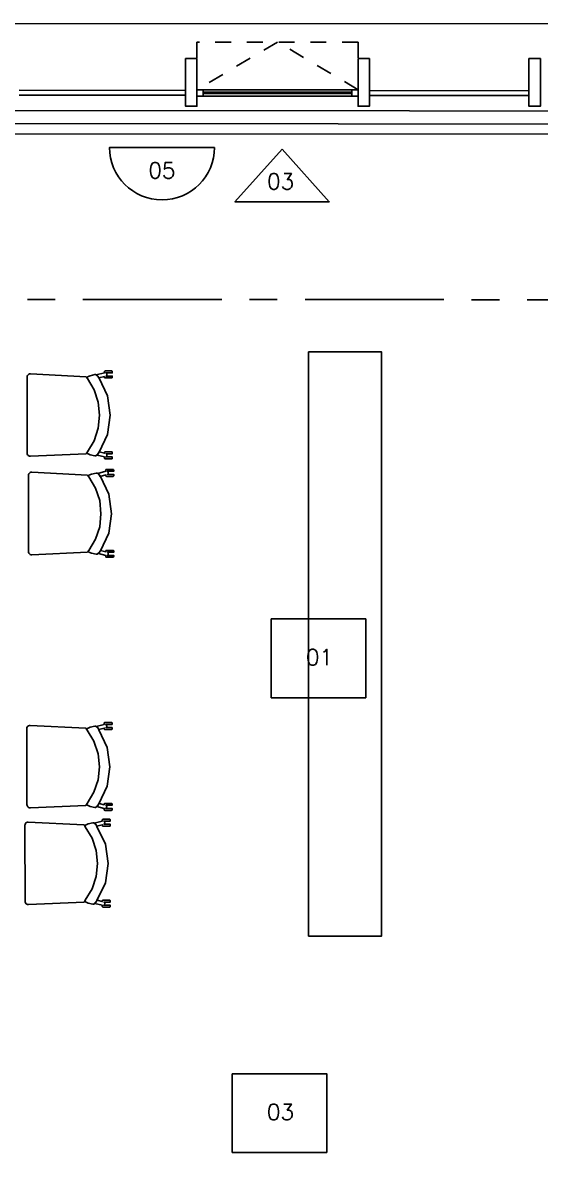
# Model space of a CAD drawing. Extents: x -4 to 325, y -1 to 181.
# Drawn here: x 16.56 to 19.83, y 30.25 to 37.38 of the extents above; entities that cross this region are included whole.
import ezdxf
from ezdxf.enums import TextEntityAlignment as Align

# ---------------------------------------------------------------- set-up
doc = ezdxf.new("R2010")
doc.units = 0
doc.header["$LTSCALE"] = 0.7
doc.header["$MEASUREMENT"] = 0
for name, pattern in [('REC4_A1-00_PLANTA GENERAL$1$X-BB$0$CENTER', [2, 1.25, -0.25, 0.25, -0.25]), ('REC4_A1-00_PLANTA GENERAL$1$X-BB$0$HIDDEN2', [0.1875, 0.125, -0.0625]), ('X-BB$0$HIDDEN2', [0.1875, 0.125, -0.0625])]:
    doc.linetypes.add(name, pattern=pattern)
doc.layers.get('0').update_dxf_attribs({"linetype": 'CONTINUOUS'})
for name, color, linetype in [('REC4_A1-00_PLANTA GENERAL$1$ACABADO INTERIOR', 4, 'CONTINUOUS'), ('REC4_A1-00_PLANTA GENERAL$1$BB$0$A-COLS', 251, 'CONTINUOUS'), ('REC4_A1-00_PLANTA GENERAL$1$BB$0$A-GLAZ', 251, 'CONTINUOUS'), ('REC4_A1-00_PLANTA GENERAL$1$BB$0$A-GRID', 251, 'REC4_A1-00_PLANTA GENERAL$1$X-BB$0$CENTER'), ('REC4_A1-00_PLANTA GENERAL$1$BB$0$A-WALL-PRHT', 251, 'CONTINUOUS'), ('REC4_A1-00_PLANTA GENERAL$1$FN$0$I-FURN-FREE', 1, 'CONTINUOUS'), ('REC4_A1-00_PLANTA GENERAL$1$LAMBRINES', 3, 'CONTINUOUS'), ('REC4_A1-00_PLANTA GENERAL$1$PP$0$I-CANCELERIA', 253, 'CONTINUOUS'), ('REC4_A1-00_PLANTA GENERAL$1$PP$0$I-FLOR-DIMS', 1, 'CONTINUOUS'), ('REC4_A1-00_PLANTA GENERAL$1$PP$0$I-GLAZ', 253, 'CONTINUOUS')]:
    doc.layers.add(name, color=color, linetype=linetype)
doc.styles.add('REC4_A1-00_PLANTA GENERAL$0$X-FN$0$ARIAL', font='arial.ttf')
doc.styles.add('ROMANS', font='romans.shx', dxfattribs={"width": 0.75})

# ---------------------------------------------------------------- blocks, each defined once
blk = doc.blocks.new('REC4_A1-00_PLANTA GENERAL', base_point=(3911.2412, -3265.1096))
at = {"layer": 'REC4_A1-00_PLANTA GENERAL$1$BB$0$A-GRID'}
h = blk.add_hatch(dxfattribs=at)
h.set_pattern_fill('ANSI31', color=8, scale=0.53)
h.set_pattern_definition([(45, (0.03352, 0.020166), (-0.046845824, 0.046845824), [])])
h.paths.add_polyline_path([(1.5678, 35.8547), (1.2166, 35.8547), (1.2166, 35.4908), (1.5678, 35.4908)])
h.paths.add_polyline_path([(8.0551, 35.8047), (7.7553, 35.8047), (7.7553, 35.5143), (8.0551, 35.5143)])
h.paths.add_polyline_path([(14.5753, 35.809), (14.2754, 35.809), (14.2754, 35.5187), (14.5753, 35.5187)])
h.paths.add_polyline_path([(21.0466, 35.804), (20.7468, 35.804), (20.7468, 35.5137), (21.0466, 35.5137)])
edge = h.paths.add_edge_path()
edge.add_arc((27.4259, 35.604), 0.1568, 0, 360)
h.paths.add_polyline_path([(34.1147, 35.7939), (33.8148, 35.7939), (33.8148, 35.5036), (34.1147, 35.5036)])
h.paths.add_polyline_path([(40.5576, 35.789), (40.2578, 35.789), (40.2578, 35.4986), (40.5576, 35.4986)])
edge = h.paths.add_edge_path()
edge.add_arc((46.9701, 35.6385), 0.2128, 0, 360)
edge = h.paths.add_edge_path()
edge.add_arc((33.9335, 29.5702), 0.1716, 0, 360)
h.paths.add_polyline_path([(1.5768, 29.8317), (1.2256, 29.8317), (1.2256, 29.4678), (1.5768, 29.4678)])
h.paths.add_polyline_path([(8.0508, 29.7868), (7.75, 29.7868), (7.75, 29.4871), (8.0508, 29.4871)])
h.paths.add_polyline_path([(14.3851, 29.7988), (14.2624, 29.7988), (14.2624, 29.4991), (14.3821, 29.4991)])
h.paths.add_polyline_path([(14.5632, 29.7988), (14.3851, 29.7988), (14.3821, 29.4991), (14.5632, 29.4991)])
h.paths.add_polyline_path([(21.1221, 29.5527), (20.7989, 29.5517), (20.7989, 29.3933), (21.1221, 29.3933)])
h.paths.add_polyline_path([(21.1221, 29.8224), (21.0453, 29.8224), (20.7989, 29.8217), (20.7989, 29.5517), (21.1221, 29.5527)])
h.paths.add_polyline_path([(27.542, 29.7729), (27.2913, 29.7729), (27.2913, 29.5231), (27.542, 29.5231)])
h.paths.add_polyline_path([(40.5264, 29.7716), (40.2757, 29.7716), (40.2757, 29.5218), (40.5264, 29.5218)])
h.paths.add_polyline_path([(47.0764, 29.8019), (46.7664, 29.8019), (46.7664, 29.4919), (47.0764, 29.4919)])
h.paths.add_polyline_path([(1.565, 23.8478), (1.2138, 23.8478), (1.2138, 23.4839), (1.565, 23.4839)])
h.paths.add_polyline_path([(7.9956, 23.8084), (7.6948, 23.8084), (7.6948, 23.5086), (7.9956, 23.5086)])
h.paths.add_polyline_path([(14.5958, 23.8058), (14.2249, 23.8067), (14.2249, 23.507), (14.5929, 23.5061)])
h.paths.add_polyline_path([(14.5258, 23.8058), (14.5958, 23.8058), (14.5929, 23.5061), (14.5258, 23.5061)], flags=16)
h.paths.add_polyline_path([(27.5327, 23.7392), (27.282, 23.7392), (27.282, 23.4894), (27.5327, 23.4894)])
edge = h.paths.add_edge_path()
edge.add_arc((33.9155, 23.6003), 0.1566, 0, 360)
h.paths.add_polyline_path([(40.5198, 23.6763), (40.2691, 23.6763), (40.2691, 23.4631), (40.5198, 23.4631)])
h.paths.add_polyline_path([(40.5198, 23.7129), (40.269, 23.7129), (40.269, 23.6763), (40.5198, 23.6763)])
h.paths.add_polyline_path([(47.0605, 23.6763), (46.8098, 23.6763), (46.8098, 23.4498), (47.0605, 23.4498)])
h.paths.add_polyline_path([(47.0605, 23.6997), (46.8098, 23.6997), (46.8098, 23.6763), (47.0605, 23.6763)])
h.paths.add_polyline_path([(1.5458, 17.8473), (1.1946, 17.8473), (1.1946, 17.4834), (1.5458, 17.4834)])
h.paths.add_polyline_path([(8.0633, 17.8071), (7.7625, 17.8071), (7.7625, 17.5074), (8.0633, 17.5074)])
h.paths.add_polyline_path([(14.4343, 17.7919), (14.3217, 17.7919), (14.3217, 17.4921), (14.4285, 17.4921)])
h.paths.add_polyline_path([(14.6226, 17.7919), (14.4343, 17.7919), (14.4285, 17.4921), (14.6226, 17.4921)])
h.paths.add_polyline_path([(27.5235, 17.756), (27.2727, 17.756), (27.2727, 17.5062), (27.5235, 17.5062)])
edge = h.paths.add_edge_path()
edge.add_arc((33.905, 17.5767), 0.1574, 0, 360)
h.paths.add_polyline_path([(40.5132, 17.7384), (40.3113, 17.7384), (40.3113, 17.5259), (40.5132, 17.5259)])
h.paths.add_polyline_path([(40.3113, 17.7384), (40.2625, 17.7384), (40.2625, 17.4886), (40.5132, 17.4886), (40.5132, 17.5259), (40.3113, 17.5259)])
h.paths.add_polyline_path([(47.0683, 17.7542), (46.7674, 17.7542), (46.7674, 17.5259), (47.0683, 17.5259)])
h.paths.add_polyline_path([(47.0683, 17.5259), (46.7674, 17.5259), (46.7674, 17.4544), (47.0683, 17.4544)])
h.paths.add_polyline_path([(1.5739, 11.86), (1.2227, 11.86), (1.2227, 11.4962), (1.5739, 11.4962)])
h.paths.add_polyline_path([(8.0659, 11.8138), (7.765, 11.8138), (7.765, 11.514), (8.0659, 11.514)])
h.paths.add_polyline_path([(14.5258, 11.7988), (14.2249, 11.7988), (14.2249, 11.499), (14.5258, 11.499)])
h.paths.add_polyline_path([(21.0742, 11.6829), (20.7512, 11.6844), (20.7512, 11.4144), (21.0742, 11.4144)])
h.paths.add_polyline_path([(21.0742, 11.7656), (20.7512, 11.7656), (20.7512, 11.6844), (21.0742, 11.6829)])
h.paths.add_polyline_path([(27.5142, 11.7439), (27.2635, 11.7439), (27.2635, 11.4941), (27.5142, 11.4941)])
edge = h.paths.add_edge_path()
edge.add_arc((33.8803, 11.59), 0.1553, 0, 360)
h.paths.add_polyline_path([(40.5065, 11.7154), (40.2558, 11.7154), (40.2558, 11.464), (40.5065, 11.464)])
h.paths.add_polyline_path([(47.0258, 11.6987), (46.775, 11.6987), (46.775, 11.4489), (47.0258, 11.4489)])
h.paths.add_polyline_path([(1.5513, 5.8383), (1.2001, 5.8383), (1.2001, 5.4744), (1.5513, 5.4744)])
h.paths.add_polyline_path([(8.0395, 5.7813), (7.7676, 5.7813), (7.7676, 5.4815), (8.0395, 5.4815)])
h.paths.add_polyline_path([(8.0685, 5.7813), (8.0395, 5.7813), (8.0395, 5.4815), (8.0685, 5.4815)])
h.paths.add_polyline_path([(14.5132, 5.7555), (14.2123, 5.7555), (14.2123, 5.4558), (14.5132, 5.4558)])
h.paths.add_polyline_path([(21.0084, 5.7048), (20.7577, 5.7048), (20.7577, 5.455), (21.0084, 5.455)])
h.paths.add_polyline_path([(27.5299, 5.7035), (27.229, 5.7035), (27.229, 5.4037), (27.5299, 5.4037)])
h.paths.add_polyline_path([(34.0162, 5.6528), (33.7655, 5.6528), (33.7655, 5.403), (34.0162, 5.403)])
h.paths.add_polyline_path([(40.4672, 5.6155), (40.2072, 5.6155), (40.2072, 5.3555), (40.4672, 5.3555)])
edge = h.paths.add_edge_path()
edge.add_arc((46.8827, 5.476), 0.1877, 0, 360)
at = {"layer": 'REC4_A1-00_PLANTA GENERAL$1$ACABADO INTERIOR'}
blk.add_lwpolyline([(9.8095, 36.753), (47.6859, 36.7267)], dxfattribs=at)
at = {"layer": 'REC4_A1-00_PLANTA GENERAL$1$BB$0$A-COLS'}
for points in [[(17.59, 37.1573), (17.6616, 37.1573), (17.6616, 36.8575), (17.59, 36.8575)], [(18.677, 37.1572), (18.7486, 37.1572), (18.7486, 36.8575), (18.677, 36.8575)], [(19.7546, 37.1572), (19.8262, 37.1572), (19.8262, 36.8575), (19.7546, 36.8575)]]:
    blk.add_lwpolyline(points, close=True, dxfattribs=at)
at = {"layer": 'REC4_A1-00_PLANTA GENERAL$1$BB$0$A-GLAZ'}
for points in [[(16.5413, 36.9578), (17.59, 36.9568)], [(16.5413, 36.9278), (17.59, 36.9268)], [(18.7486, 36.9557), (19.7546, 36.9547)], [(18.7486, 36.9257), (19.7546, 36.9247)], [(10.0989, 36.834), (45.6974, 36.8093)]]:
    blk.add_lwpolyline(points, dxfattribs=at)
at = {"layer": 'REC4_A1-00_PLANTA GENERAL$1$BB$0$A-GRID'}
blk.add_lwpolyline([(-2.6568, 35.6526), (52.8043, 35.6183)], dxfattribs=at)
at = {"layer": 'REC4_A1-00_PLANTA GENERAL$1$BB$0$A-WALL-PRHT'}
blk.add_line((10.0989, 37.384), (45.6974, 37.3593), dxfattribs=at)
at = {"layer": 'REC4_A1-00_PLANTA GENERAL$1$FN$0$I-FURN-FREE'}
for points in [[(18.3653, 35.3097), (18.8251, 35.3097), (18.8251, 31.6303), (18.3653, 31.6303)], [(17.1245, 35.1897), (17.1255, 35.1896), (17.1264, 35.1892), (17.1272, 35.1886), (17.1278, 35.1878), (17.1282, 35.1868), (17.1283, 35.1859), (17.1283, 35.1779), (17.0872, 35.1779), (17.0899, 35.1764), (17.0921, 35.1741), (17.0935, 35.1714), (17.0942, 35.1684), (17.0939, 35.1653), (17.0929, 35.1624), (17.0911, 35.1599), (17.0887, 35.1579), (17.1283, 35.1579), (17.1283, 35.15), (17.1281, 35.1491), (17.1278, 35.1481), (17.1271, 35.1473), (17.1264, 35.1467), (17.1254, 35.1463), (17.1244, 35.1462), (17.0825, 35.1462), (17.0815, 35.1463), (17.0806, 35.1467), (17.0798, 35.1473), (17.0792, 35.1481), (17.0788, 35.1491), (17.0786, 35.15), (17.0786, 35.1548), (17.0437, 35.1461), (17.0377, 35.1563), (17.0274, 35.1651), (17.0787, 35.178), (17.0787, 35.1859), (17.0788, 35.1868), (17.0792, 35.1878), (17.0798, 35.1886), (17.0806, 35.1892), (17.0815, 35.1896), (17.0825, 35.1897), (17.1245, 35.1897)], [(17.0245, 34.6555), (17.0186, 34.6555), (16.9891, 34.6619), (16.9727, 34.6694), (16.9712, 34.6707), (16.9702, 34.6724), (16.9696, 34.6743), (16.9696, 34.6763), (16.9701, 34.6782), (16.9711, 34.6799), (17.0139, 34.7506), (17.04, 34.8289), (17.0482, 34.911), (17.04, 34.9932), (17.0139, 35.0715), (16.9711, 35.1421), (16.9701, 35.1439), (16.9696, 35.1458), (16.9696, 35.1478), (16.9702, 35.1497), (16.9712, 35.1514), (16.9727, 35.1527), (16.9891, 35.1602), (17.0186, 35.1666), (17.0245, 35.1666), (17.0317, 35.1622), (17.0377, 35.1563), (17.0448, 35.1443), (17.0978, 35.0331), (17.1149, 34.911), (17.0978, 34.789), (17.0448, 34.6778), (17.0377, 34.6658), (17.0245, 34.6555)], [(17.032, 34.6601), (17.0787, 34.6484), (17.0787, 34.6405), (17.0788, 34.6395), (17.0792, 34.6386), (17.0798, 34.6378), (17.0806, 34.6372), (17.0815, 34.6368), (17.0825, 34.6367), (17.1245, 34.6367), (17.1255, 34.6368), (17.1264, 34.6372), (17.1272, 34.6378), (17.1278, 34.6386), (17.1282, 34.6395), (17.1283, 34.6405), (17.1283, 34.6484), (17.0872, 34.6484), (17.0899, 34.65), (17.0921, 34.6522), (17.0935, 34.655), (17.0942, 34.658), (17.0939, 34.6611), (17.0929, 34.664), (17.0911, 34.6665), (17.0887, 34.6684), (17.1283, 34.6684), (17.1283, 34.6763), (17.1281, 34.6773), (17.1278, 34.6782), (17.1271, 34.679), (17.1264, 34.6796), (17.1254, 34.68), (17.1244, 34.6801), (17.0825, 34.6801), (17.0815, 34.68), (17.0806, 34.6796), (17.0798, 34.679), (17.0792, 34.6782), (17.0788, 34.6773), (17.0786, 34.6763), (17.0786, 34.6715), (17.046, 34.6797)], [(17.1331, 34.5694), (17.1341, 34.5693), (17.135, 34.5689), (17.1358, 34.5683), (17.1364, 34.5675), (17.1368, 34.5666), (17.1369, 34.5656), (17.1369, 34.5577), (17.0959, 34.5577), (17.0986, 34.5561), (17.1007, 34.5539), (17.1021, 34.5512), (17.1028, 34.5481), (17.1026, 34.545), (17.1015, 34.5421), (17.0997, 34.5396), (17.0973, 34.5377), (17.1369, 34.5377), (17.1369, 34.5298), (17.1368, 34.5288), (17.1364, 34.5279), (17.1358, 34.5271), (17.135, 34.5265), (17.1341, 34.5261), (17.1331, 34.526), (17.0911, 34.526), (17.0901, 34.5261), (17.0892, 34.5265), (17.0884, 34.5271), (17.0878, 34.5279), (17.0874, 34.5288), (17.0873, 34.5298), (17.0873, 34.5346), (17.0524, 34.5258), (17.0464, 34.536), (17.036, 34.5449), (17.0873, 34.5577), (17.0873, 34.5656), (17.0875, 34.5666), (17.0878, 34.5675), (17.0884, 34.5683), (17.0892, 34.5689), (17.0902, 34.5693), (17.0912, 34.5694), (17.1331, 34.5694)], [(17.1233, 32.975), (17.1243, 32.9749), (17.1252, 32.9745), (17.126, 32.9739), (17.1266, 32.9731), (17.127, 32.9722), (17.1271, 32.9712), (17.1271, 32.9633), (17.0861, 32.9633), (17.0887, 32.9617), (17.0909, 32.9595), (17.0923, 32.9567), (17.093, 32.9537), (17.0928, 32.9506), (17.0917, 32.9477), (17.0899, 32.9452), (17.0875, 32.9433), (17.1271, 32.9433), (17.1271, 32.9354), (17.127, 32.9344), (17.1266, 32.9335), (17.126, 32.9327), (17.1252, 32.9321), (17.1243, 32.9317), (17.1233, 32.9316), (17.0813, 32.9316), (17.0803, 32.9317), (17.0794, 32.9321), (17.0786, 32.9327), (17.078, 32.9335), (17.0776, 32.9344), (17.0775, 32.9354), (17.0775, 32.9402), (17.0425, 32.9314), (17.0366, 32.9416), (17.0262, 32.9505), (17.0775, 32.9633), (17.0775, 32.9712), (17.0776, 32.9722), (17.078, 32.9731), (17.0786, 32.9739), (17.0794, 32.9745), (17.0803, 32.9749), (17.0813, 32.975), (17.1233, 32.975)], [(16.962, 32.9392), (16.6109, 32.9574), (16.6054, 32.957), (16.6003, 32.9551), (16.5958, 32.9518), (16.5924, 32.9475), (16.5902, 32.9425), (16.5895, 32.937), (16.5895, 32.9226), (16.5902, 32.4585), (16.5908, 32.4529), (16.593, 32.4478), (16.5964, 32.4434), (16.6009, 32.4401), (16.6062, 32.4381), (16.6117, 32.4376), (16.9621, 32.4535), (16.9699, 32.4653), (17.0127, 32.5359), (17.0388, 32.6142), (17.0471, 32.6964), (17.0388, 32.7786), (17.0127, 32.8569), (16.9699, 32.9275), (16.9621, 32.9392)], [(17.0308, 32.4454), (17.0775, 32.4337), (17.0775, 32.4259), (17.0776, 32.4249), (17.078, 32.4239), (17.0786, 32.4231), (17.0794, 32.4225), (17.0803, 32.4222), (17.0813, 32.422), (17.1233, 32.422), (17.1243, 32.4222), (17.1252, 32.4225), (17.126, 32.4231), (17.1266, 32.4239), (17.127, 32.4249), (17.1271, 32.4259), (17.1271, 32.4338), (17.0861, 32.4338), (17.0887, 32.4354), (17.0909, 32.4376), (17.0923, 32.4403), (17.093, 32.4433), (17.0928, 32.4464), (17.0917, 32.4493), (17.0899, 32.4518), (17.0875, 32.4538), (17.1271, 32.4538), (17.1271, 32.4617), (17.127, 32.4627), (17.1266, 32.4636), (17.126, 32.4644), (17.1252, 32.465), (17.1243, 32.4654), (17.1233, 32.4655), (17.0813, 32.4655), (17.0803, 32.4654), (17.0794, 32.465), (17.0786, 32.4644), (17.078, 32.4636), (17.0776, 32.4627), (17.0775, 32.4617), (17.0775, 32.4569), (17.0449, 32.465)], [(16.9498, 32.3299), (16.5987, 32.3481), (16.5933, 32.3476), (16.5881, 32.3457), (16.5836, 32.3425), (16.5802, 32.3382), (16.578, 32.3331), (16.5773, 32.3277), (16.5773, 32.3132), (16.578, 31.8492), (16.5787, 31.8436), (16.5808, 31.8385), (16.5843, 31.8341), (16.5888, 31.8308), (16.594, 31.8288), (16.5995, 31.8283), (16.9499, 31.8442), (16.9577, 31.856), (17.0005, 31.9266), (17.0267, 32.0049), (17.0349, 32.0871), (17.0267, 32.1692), (17.0005, 32.2475), (16.9577, 32.3182), (16.9499, 32.3299)], [(17.1111, 32.3657), (17.1121, 32.3656), (17.113, 32.3652), (17.1138, 32.3646), (17.1144, 32.3638), (17.1148, 32.3629), (17.1149, 32.3619), (17.1149, 32.3539), (17.0739, 32.3539), (17.0766, 32.3524), (17.0787, 32.3501), (17.0801, 32.3474), (17.0808, 32.3444), (17.0806, 32.3413), (17.0795, 32.3384), (17.0777, 32.3359), (17.0753, 32.3339), (17.1149, 32.3339), (17.1149, 32.3261), (17.1148, 32.3251), (17.1144, 32.3241), (17.1138, 32.3233), (17.113, 32.3227), (17.1121, 32.3224), (17.1111, 32.3222), (17.0691, 32.3222), (17.0681, 32.3224), (17.0672, 32.3227), (17.0664, 32.3233), (17.0658, 32.3241), (17.0654, 32.3251), (17.0653, 32.3261), (17.0653, 32.3308), (17.0304, 32.3221), (17.0244, 32.3323), (17.014, 32.3411), (17.0653, 32.354), (17.0653, 32.3619), (17.0655, 32.3629), (17.0658, 32.3638), (17.0664, 32.3646), (17.0672, 32.3652), (17.0682, 32.3656), (17.0692, 32.3657), (17.1111, 32.3657)], [(17.0186, 31.8361), (17.0653, 31.8244), (17.0653, 31.8165), (17.0655, 31.8155), (17.0658, 31.8146), (17.0664, 31.8138), (17.0672, 31.8132), (17.0682, 31.8128), (17.0692, 31.8127), (17.1111, 31.8127), (17.1121, 31.8128), (17.113, 31.8132), (17.1138, 31.8138), (17.1144, 31.8146), (17.1148, 31.8155), (17.1149, 31.8165), (17.1149, 31.8245), (17.0739, 31.8245), (17.0766, 31.826), (17.0787, 31.8282), (17.0801, 31.831), (17.0808, 31.834), (17.0806, 31.8371), (17.0795, 31.84), (17.0777, 31.8425), (17.0753, 31.8444), (17.1149, 31.8444), (17.1149, 31.8523), (17.1148, 31.8533), (17.1144, 31.8542), (17.1138, 31.855), (17.113, 31.8556), (17.1121, 31.856), (17.1111, 31.8562), (17.0691, 31.8562), (17.0681, 31.856), (17.0672, 31.8556), (17.0664, 31.855), (17.0658, 31.8542), (17.0654, 31.8533), (17.0653, 31.8523), (17.0653, 31.8475), (17.0327, 31.8557)]]:
    blk.add_lwpolyline(points, close=True, dxfattribs=at)
for points in [[(16.9632, 35.1539), (16.6121, 35.1721), (16.6066, 35.1716), (16.6015, 35.1697), (16.597, 35.1665), (16.5935, 35.1622), (16.5914, 35.1571), (16.5906, 35.1517), (16.5906, 35.1372), (16.5913, 34.6731), (16.592, 34.6676), (16.5942, 34.6624), (16.5976, 34.6581), (16.6021, 34.6548), (16.6073, 34.6528), (16.6129, 34.6523), (16.9633, 34.6682), (16.9711, 34.6799), (17.0139, 34.7506), (17.04, 34.8289), (17.0482, 34.911), (17.04, 34.9932), (17.0139, 35.0715), (16.9711, 35.1421), (16.9633, 35.1539)], [(16.9718, 34.5337), (16.6207, 34.5519), (16.6153, 34.5514), (16.6101, 34.5495), (16.6056, 34.5463), (16.6022, 34.542), (16.6, 34.5369), (16.5993, 34.5314), (16.5993, 34.517), (16.6, 34.0529), (16.6007, 34.0474), (16.6028, 34.0422), (16.6063, 34.0378), (16.6108, 34.0345), (16.616, 34.0326), (16.6215, 34.0321), (16.9719, 34.048), (16.9797, 34.0597), (17.0225, 34.1303), (17.0487, 34.2086), (17.0569, 34.2908), (17.0487, 34.373), (17.0225, 34.4513), (16.9797, 34.5219), (16.9719, 34.5337)], [(17.0331, 34.0353), (17.0272, 34.0353), (16.9977, 34.0416), (16.9813, 34.0491), (16.9798, 34.0505), (16.9788, 34.0522), (16.9782, 34.0541), (16.9782, 34.0561), (16.9787, 34.058), (16.9797, 34.0597), (17.0225, 34.1303), (17.0487, 34.2086), (17.0569, 34.2908), (17.0487, 34.373), (17.0225, 34.4513), (16.9797, 34.5219), (16.9787, 34.5236), (16.9782, 34.5255), (16.9782, 34.5275), (16.9788, 34.5294), (16.9798, 34.5311), (16.9813, 34.5325), (16.9977, 34.54), (17.0272, 34.5463), (17.0331, 34.5463), (17.0404, 34.542), (17.0464, 34.536), (17.0534, 34.524), (17.1065, 34.4128), (17.1235, 34.2908), (17.1065, 34.1688), (17.0534, 34.0576), (17.0464, 34.0456), (17.0331, 34.0353)], [(17.0406, 34.0398), (17.0873, 34.0281), (17.0873, 34.0203), (17.0875, 34.0193), (17.0878, 34.0183), (17.0884, 34.0176), (17.0892, 34.0169), (17.0902, 34.0166), (17.0912, 34.0164), (17.1331, 34.0164), (17.1341, 34.0166), (17.135, 34.0169), (17.1358, 34.0176), (17.1364, 34.0183), (17.1368, 34.0193), (17.1369, 34.0203), (17.1369, 34.0282), (17.0959, 34.0282), (17.0986, 34.0298), (17.1007, 34.032), (17.1021, 34.0347), (17.1028, 34.0378), (17.1026, 34.0408), (17.1015, 34.0437), (17.0997, 34.0463), (17.0973, 34.0482), (17.1369, 34.0482), (17.1369, 34.0561), (17.1368, 34.0571), (17.1364, 34.058), (17.1358, 34.0588), (17.135, 34.0594), (17.1341, 34.0598), (17.1331, 34.0599), (17.0911, 34.0599), (17.0901, 34.0598), (17.0892, 34.0594), (17.0884, 34.0588), (17.0878, 34.058), (17.0874, 34.0571), (17.0873, 34.0561), (17.0873, 34.0513), (17.0547, 34.0595)], [(17.0233, 32.4409), (17.0174, 32.4409), (16.9879, 32.4472), (16.9715, 32.4547), (16.97, 32.4561), (16.969, 32.4578), (16.9684, 32.4597), (16.9684, 32.4617), (16.9689, 32.4636), (16.9699, 32.4653), (17.0127, 32.5359), (17.0388, 32.6142), (17.0471, 32.6964), (17.0388, 32.7786), (17.0127, 32.8569), (16.9699, 32.9275), (16.9689, 32.9292), (16.9684, 32.9311), (16.9684, 32.9331), (16.969, 32.935), (16.97, 32.9367), (16.9715, 32.9381), (16.9879, 32.9456), (17.0174, 32.9519), (17.0233, 32.9519), (17.0306, 32.9476), (17.0366, 32.9416), (17.0436, 32.9296), (17.0966, 32.8184), (17.1137, 32.6964), (17.0966, 32.5744), (17.0436, 32.4632), (17.0366, 32.4512), (17.0233, 32.4409)], [(17.0111, 31.8315), (17.0052, 31.8315), (16.9757, 31.8379), (16.9593, 31.8454), (16.9578, 31.8467), (16.9568, 31.8484), (16.9562, 31.8503), (16.9562, 31.8523), (16.9567, 31.8542), (16.9577, 31.856), (17.0005, 31.9266), (17.0267, 32.0049), (17.0349, 32.0871), (17.0267, 32.1692), (17.0005, 32.2475), (16.9577, 32.3182), (16.9567, 32.3199), (16.9562, 32.3218), (16.9562, 32.3238), (16.9568, 32.3257), (16.9578, 32.3274), (16.9593, 32.3287), (16.9757, 32.3362), (17.0052, 32.3426), (17.0111, 32.3426), (17.0184, 32.3382), (17.0244, 32.3323), (17.0314, 32.3203), (17.0845, 32.2091), (17.1015, 32.0871), (17.0845, 31.965), (17.0314, 31.8539), (17.0244, 31.8418), (17.0111, 31.8315)]]:
    blk.add_lwpolyline(points, dxfattribs=at)
for centre in [(16.9762, 34.7216), (16.9848, 34.1014), (16.975, 32.507), (16.9628, 31.8977)]:
    blk.add_arc(centre, 0.0831, 312.19491, 317.8072, dxfattribs=at)
at = {"layer": 'REC4_A1-00_PLANTA GENERAL$1$LAMBRINES'}
blk.add_lwpolyline([(47.686, 36.6742), (9.8098, 36.6863)], dxfattribs=at)
at = {"layer": 'REC4_A1-00_PLANTA GENERAL$1$PP$0$I-CANCELERIA'}
for points in [[(17.6616, 36.9617), (17.7016, 36.9617), (17.7016, 36.9217), (17.6616, 36.9217)], [(17.7016, 36.9217), (18.637, 36.9217), (18.637, 36.9617), (17.7016, 36.9617)], [(18.637, 36.9617), (18.677, 36.9617), (18.677, 36.9217), (18.637, 36.9217)]]:
    blk.add_lwpolyline(points, close=True, dxfattribs=at)
at = {"layer": 'REC4_A1-00_PLANTA GENERAL$1$PP$0$I-FLOR-DIMS', "linetype": 'REC4_A1-00_PLANTA GENERAL$1$X-BB$0$HIDDEN2'}
for p, q in [((18.1693, 37.2617), (17.6616, 36.9617)), ((18.677, 36.9617), (18.1693, 37.2617))]:
    blk.add_line(p, q, dxfattribs=at)
blk.add_lwpolyline([(18.677, 36.9617), (18.677, 37.2617), (17.6616, 37.2617), (17.6616, 36.9617)], dxfattribs=at)
at = {"layer": 'REC4_A1-00_PLANTA GENERAL$1$PP$0$I-GLAZ'}
blk.add_lwpolyline([(18.637, 36.9462), (18.637, 36.9372), (17.7016, 36.9372), (17.7016, 36.9462)], close=True, dxfattribs=at)
at = {"layer": 'REC4_A1-00_PLANTA GENERAL$1$FN$0$I-FURN-FREE', "style": 'REC4_A1-00_PLANTA GENERAL$0$X-FN$0$ARIAL', "text_generation_flag": 4}
for tag, p, height in [('ITEXT', (44.0612, 35.3807), 0.0358), ('CAPQT', (44.1235, 34.7232), 0.00704), ('CAPMC', (44.1235, 34.7232), 0.00704), ('CAPMG', (44.1235, 34.7232), 0.00704), ('STYLE', (44.1235, 34.7232), 0.0572), ('STYLE', (44.1235, 34.7232), 0.0572), ('CAPPN', (44.1235, 34.7232), 0.0715), ('L3', (44.1235, 34.7232), 0.0715), ('L1', (44.1235, 34.7232), 0.0715), ('L2', (44.1235, 34.7232), 0.0715)]:
    blk.add_attdef(tag, p, '', height=height, dxfattribs=at)
for tag, p, height, rotation in [('ITEXT', (42.9913, 35.0599), 0.0358, 30), ('ITEXT', (45.1482, 35.1235), 0.0358, 330), ('CAPPN', (43.374, 34.5216), 0.0715, 30), ('STYLE', (43.374, 34.5216), 0.0572, 30), ('STYLE', (43.374, 34.5216), 0.0572, 30), ('CAPMG', (43.374, 34.5216), 0.00704, 30), ('CAPMC', (43.374, 34.5216), 0.00704, 30), ('CAPQT', (43.374, 34.5216), 0.00704, 30), ('L1', (43.374, 34.5216), 0.0715, 30), ('L2', (43.374, 34.5216), 0.0715, 30), ('L3', (43.374, 34.5216), 0.0715, 30), ('L1', (44.8734, 34.523), 0.0715, 330), ('L3', (44.8734, 34.523), 0.0715, 330), ('L2', (44.8734, 34.523), 0.0715, 330), ('CAPPN', (44.8734, 34.523), 0.0715, 330), ('STYLE', (44.8734, 34.523), 0.0572, 330), ('STYLE', (44.8734, 34.523), 0.0572, 330), ('CAPMC', (44.8734, 34.523), 0.00704, 330), ('CAPMG', (44.8734, 34.523), 0.00704, 330), ('CAPQT', (44.8734, 34.523), 0.00704, 330), ('ITEXT', (42.2251, 34.2472), 0.0358, 60), ('ITEXT', (45.9609, 34.3573), 0.0358, 300), ('CAPPN', (42.8256, 33.9723), 0.0715, 60), ('STYLE', (42.8256, 33.9723), 0.0572, 60), ('STYLE', (42.8256, 33.9723), 0.0572, 60), ('L1', (42.8256, 33.9723), 0.0715, 60), ('L2', (42.8256, 33.9723), 0.0715, 60), ('L3', (42.8256, 33.9723), 0.0715, 60), ('CAPMG', (42.8256, 33.9723), 0.00704, 60), ('CAPMC', (42.8256, 33.9723), 0.00704, 60), ('CAPQT', (42.8256, 33.9723), 0.00704, 60), ('L1', (45.4227, 33.9746), 0.0715, 300), ('L3', (45.4227, 33.9746), 0.0715, 300), ('L2', (45.4227, 33.9746), 0.0715, 300), ('STYLE', (45.4227, 33.9746), 0.0572, 300), ('STYLE', (45.4227, 33.9746), 0.0572, 300), ('CAPMC', (45.4227, 33.9746), 0.00704, 300), ('CAPMG', (45.4227, 33.9746), 0.00704, 300), ('CAPQT', (45.4227, 33.9746), 0.00704, 300), ('CAPPN', (45.4227, 33.9746), 0.0715, 300), ('CAPPN', (42.6254, 33.2225), 0.0715, 90), ('STYLE', (42.6254, 33.2225), 0.0572, 90), ('STYLE', (42.6254, 33.2225), 0.0572, 90), ('L3', (42.6254, 33.2225), 0.0715, 90), ('L1', (42.6254, 33.2225), 0.0715, 90), ('L2', (42.6254, 33.2225), 0.0715, 90), ('ITEXT', (41.9679, 33.1602), 0.0358, 90), ('CAPQT', (42.6254, 33.2225), 0.00704, 90), ('CAPMG', (42.6254, 33.2225), 0.00704, 90), ('CAPMC', (42.6254, 33.2225), 0.00704, 90), ('ITEXT', (46.2817, 33.2874), 0.0358, 270), ('CAPPN', (45.6242, 33.2251), 0.0715, 270), ('L3', (45.6242, 33.2251), 0.0715, 270), ('L2', (45.6242, 33.2251), 0.0715, 270), ('L1', (45.6242, 33.2251), 0.0715, 270), ('STYLE', (45.6242, 33.2251), 0.0572, 270), ('STYLE', (45.6242, 33.2251), 0.0572, 270), ('CAPMC', (45.6242, 33.2251), 0.00704, 270), ('CAPMG', (45.6242, 33.2251), 0.00704, 270), ('CAPQT', (45.6242, 33.2251), 0.00704, 270), ('CAPPN', (42.8269, 32.4729), 0.0715, 120), ('STYLE', (42.8269, 32.4729), 0.0572, 120), ('STYLE', (42.8269, 32.4729), 0.0572, 120), ('L1', (42.8269, 32.4729), 0.0715, 120), ('L2', (42.8269, 32.4729), 0.0715, 120), ('L3', (42.8269, 32.4729), 0.0715, 120), ('CAPMG', (42.8269, 32.4729), 0.00704, 120), ('CAPMC', (42.8269, 32.4729), 0.00704, 120), ('CAPQT', (42.8269, 32.4729), 0.00704, 120), ('CAPPN', (45.424, 32.4752), 0.0715, 240), ('STYLE', (45.424, 32.4752), 0.0572, 240), ('STYLE', (45.424, 32.4752), 0.0572, 240), ('L2', (45.424, 32.4752), 0.0715, 240), ('L3', (45.424, 32.4752), 0.0715, 240), ('L1', (45.424, 32.4752), 0.0715, 240), ('CAPMG', (45.424, 32.4752), 0.00704, 240), ('CAPQT', (45.424, 32.4752), 0.00704, 240), ('CAPMC', (45.424, 32.4752), 0.00704, 240), ('ITEXT', (42.2887, 32.0903), 0.0358, 120), ('ITEXT', (46.0245, 32.2004), 0.0358, 240), ('CAPPN', (43.3762, 31.9246), 0.0715, 150), ('STYLE', (43.3762, 31.9246), 0.0572, 150), ('STYLE', (43.3762, 31.9246), 0.0572, 150), ('L1', (43.3762, 31.9246), 0.0715, 150), ('L2', (43.3762, 31.9246), 0.0715, 150), ('L3', (43.3762, 31.9246), 0.0715, 150), ('CAPPN', (44.8757, 31.9259), 0.0715, 210), ('STYLE', (44.8757, 31.9259), 0.0572, 210), ('STYLE', (44.8757, 31.9259), 0.0572, 210), ('L2', (44.8757, 31.9259), 0.0715, 210), ('L3', (44.8757, 31.9259), 0.0715, 210), ('L1', (44.8757, 31.9259), 0.0715, 210), ('CAPMG', (43.3762, 31.9246), 0.00704, 150), ('CAPMC', (43.3762, 31.9246), 0.00704, 150), ('CAPQT', (43.3762, 31.9246), 0.00704, 150), ('CAPMG', (44.8757, 31.9259), 0.00704, 210), ('CAPMC', (44.8757, 31.9259), 0.00704, 210), ('CAPQT', (44.8757, 31.9259), 0.00704, 210), ('CAPPN', (44.1261, 31.7244), 0.0715, 180), ('STYLE', (44.1261, 31.7244), 0.0572, 180), ('STYLE', (44.1261, 31.7244), 0.0572, 180), ('L3', (44.1261, 31.7244), 0.0715, 180), ('L1', (44.1261, 31.7244), 0.0715, 180), ('L2', (44.1261, 31.7244), 0.0715, 180), ('CAPMG', (44.1261, 31.7244), 0.00704, 180), ('CAPMC', (44.1261, 31.7244), 0.00704, 180), ('CAPQT', (44.1261, 31.7244), 0.00704, 180), ('ITEXT', (43.1014, 31.3241), 0.0358, 150), ('ITEXT', (45.2583, 31.3876), 0.0358, 210), ('ITEXT', (44.1884, 31.0669), 0.0358, 180)]:
    blk.add_attdef(tag, p, '', height=height, rotation=rotation, dxfattribs=at)
for tag, p, height, width in [('ITEXT', (44.1112, 34.7804), 0.0286, 0.75), ('PSUT1', (44.1235, 34.7232), 0.0572, 0.65), ('PSUT2', (44.1235, 34.7232), 0.0572, 0.65), ('PSUT3', (44.1235, 34.7232), 0.0572, 0.65)]:
    blk.add_attdef(tag, p, '', height=height, dxfattribs=dict(at, width=width))
for tag, p, height, rotation, width in [('ITEXT', (43.3348, 34.565), 0.0286, 30, 0.75), ('PSUT1', (43.374, 34.5216), 0.0572, 30, 0.65), ('PSUT2', (43.374, 34.5216), 0.0572, 30, 0.65), ('PSUT3', (43.374, 34.5216), 0.0572, 30, 0.65), ('ITEXT', (44.8914, 34.5786), 0.0286, 330, 0.75), ('PSUT1', (44.8734, 34.523), 0.0572, 330, 0.65), ('PSUT2', (44.8734, 34.523), 0.0572, 330, 0.65), ('PSUT3', (44.8734, 34.523), 0.0572, 330, 0.65), ('PSUT1', (42.8256, 33.9723), 0.0572, 60, 0.65), ('PSUT2', (42.8256, 33.9723), 0.0572, 60, 0.65), ('PSUT3', (42.8256, 33.9723), 0.0572, 60, 0.65), ('ITEXT', (42.77, 33.9903), 0.0286, 60, 0.75), ('PSUT1', (45.4227, 33.9746), 0.0572, 300, 0.65), ('PSUT2', (45.4227, 33.9746), 0.0572, 300, 0.65), ('PSUT3', (45.4227, 33.9746), 0.0572, 300, 0.65), ('ITEXT', (45.4661, 34.0138), 0.0286, 300, 0.75), ('PSUT3', (42.6254, 33.2225), 0.0572, 90, 0.65), ('PSUT1', (42.6254, 33.2225), 0.0572, 90, 0.65), ('PSUT2', (42.6254, 33.2225), 0.0572, 90, 0.65), ('ITEXT', (42.5682, 33.2102), 0.0286, 90, 0.75), ('PSUT1', (45.6242, 33.2251), 0.0572, 270, 0.65), ('PSUT2', (45.6242, 33.2251), 0.0572, 270, 0.65), ('PSUT3', (45.6242, 33.2251), 0.0572, 270, 0.65), ('ITEXT', (45.6814, 33.2373), 0.0286, 270, 0.75), ('PSUT2', (42.8269, 32.4729), 0.0572, 120, 0.65), ('PSUT1', (42.8269, 32.4729), 0.0572, 120, 0.65), ('PSUT3', (42.8269, 32.4729), 0.0572, 120, 0.65), ('ITEXT', (42.7835, 32.4337), 0.0286, 120, 0.75), ('PSUT2', (45.424, 32.4752), 0.0572, 240, 0.65), ('PSUT3', (45.424, 32.4752), 0.0572, 240, 0.65), ('PSUT1', (45.424, 32.4752), 0.0572, 240, 0.65), ('ITEXT', (45.4797, 32.4572), 0.0286, 240, 0.75), ('PSUT1', (43.3762, 31.9246), 0.0572, 150, 0.65), ('PSUT2', (43.3762, 31.9246), 0.0572, 150, 0.65), ('PSUT3', (43.3762, 31.9246), 0.0572, 150, 0.65), ('PSUT2', (44.8757, 31.9259), 0.0572, 210, 0.65), ('PSUT3', (44.8757, 31.9259), 0.0572, 210, 0.65), ('PSUT1', (44.8757, 31.9259), 0.0572, 210, 0.65), ('ITEXT', (43.3583, 31.8689), 0.0286, 150, 0.75), ('ITEXT', (44.9149, 31.8825), 0.0286, 210, 0.75), ('PSUT3', (44.1261, 31.7244), 0.0572, 180, 0.65), ('PSUT1', (44.1261, 31.7244), 0.0572, 180, 0.65), ('PSUT2', (44.1261, 31.7244), 0.0572, 180, 0.65), ('ITEXT', (44.1384, 31.6672), 0.0286, 180, 0.75)]:
    blk.add_attdef(tag, p, '', height=height, rotation=rotation, dxfattribs=dict(at, width=width))

msp = doc.modelspace()

# ---------------------------------------------------------------- block references
at = {"linetype": 'X-BB$0$HIDDEN2'}
msp.add_blockref('REC4_A1-00_PLANTA GENERAL', (3911.2412, -3265.1096), dxfattribs=at)

# ---------------------------------------------------------------- next in the draw order: linework, layer by layer
msp.add_lwpolyline([(17.7723, 36.5983), (17.1108, 36.5983, 1)], format="xyb", close=True)
msp.add_lwpolyline([(18.1985, 36.587), (17.9009, 36.2562), (18.496, 36.2562), (18.1985, 36.587)])
msp.add_lwpolyline([(18.1305, 33.6277), (18.7255, 33.6277), (18.7255, 33.1315), (18.1305, 33.1315)], close=True)
at = {"elevation": 0}
msp.add_lwpolyline([(17.8847, 30.7629), (18.4798, 30.7629), (18.4798, 30.2667), (17.8847, 30.2667)], close=True, dxfattribs=at)

# ---------------------------------------------------------------- next in the draw order: texts
at = {"color": 7, "ltscale": 0.01, "style": 'ROMANS'}
for s, p in [('05', (17.3552, 36.4532)), ('03', (18.1033, 36.3837)), ('01', (18.3482, 33.3868)), ('03', (18.1024, 30.522, 0))]:
    msp.add_text(s, height=0.1, dxfattribs=at).set_placement(p, align=Align.MIDDLE_LEFT)

doc.saveas('drawing.dxf')
